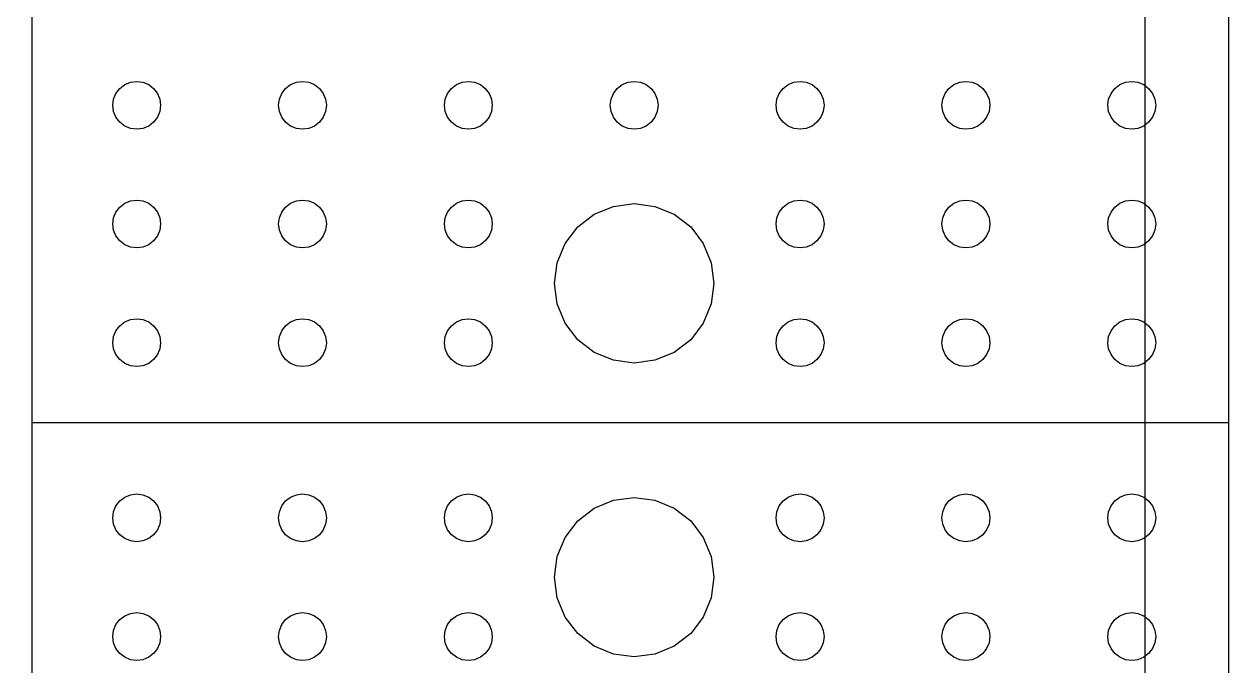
# Model space of a CAD drawing. Header units: millimetres. Extents: x 2562 to 7288, y 778 to 5635.
# Drawn here: x 5868.75 to 5883.85, y 1701.57 to 1709.62 of the extents above; entities that cross this region are included whole.
import ezdxf

# ---------------------------------------------------------------- set-up
doc = ezdxf.new("R2010")
doc.units = ezdxf.units.MM
doc.layers.add('0-gnl-gor3', color=252, linetype='Continuous')
doc.layers.add('2-tef-sabit', color=251, linetype='Continuous')

# ---------------------------------------------------------------- blocks, each defined once
blk = doc.blocks.new('ice well')
at = {"layer": '0-gnl-gor3'}
for p, q in [((62643.93, 6543.76), (62918.93, 6543.76)), ((62918.93, 6393.76), (62918.93, 6543.76)), ((62918.93, 6543.76), (63128.92, 6543.76)), ((62889.51, 6532.15), (62889.99, 6532.77)), ((62889.99, 6532.77), (62890.61, 6533.25)), ((62890.61, 6533.25), (62891.34, 6533.55)), ((62891.34, 6533.55), (62892.11, 6533.65)), ((62892.11, 6533.65), (62892.89, 6533.55)), ((62892.89, 6533.55), (62893.61, 6533.25)), ((62893.61, 6533.25), (62894.23, 6532.77)), ((62894.23, 6532.77), (62894.71, 6532.15)), ((62904.4, 6532.15), (62904.87, 6532.77)), ((62904.87, 6532.77), (62905.5, 6533.25)), ((62905.5, 6533.25), (62906.22, 6533.55)), ((62906.22, 6533.55), (62907, 6533.65)), ((62907, 6533.65), (62907.77, 6533.55)), ((62907.77, 6533.55), (62908.5, 6533.25)), ((62908.5, 6533.25), (62909.12, 6532.77)), ((62909.12, 6532.77), (62909.59, 6532.15)), ((62926.37, 6532.15), (62926.85, 6532.77)), ((62926.85, 6532.77), (62927.47, 6533.25)), ((62927.47, 6533.25), (62928.2, 6533.55)), ((62928.2, 6533.55), (62928.97, 6533.65)), ((62928.97, 6533.65), (62929.75, 6533.55)), ((62929.75, 6533.55), (62930.47, 6533.25)), ((62930.47, 6533.25), (62931.09, 6532.77)), ((62931.09, 6532.77), (62931.57, 6532.15)), ((62941.26, 6532.15), (62941.74, 6532.77)), ((62941.74, 6532.77), (62942.36, 6533.25)), ((62942.36, 6533.25), (62943.08, 6533.55)), ((62943.08, 6533.55), (62943.86, 6533.65)), ((62943.86, 6533.65), (62944.63, 6533.55)), ((62944.63, 6533.55), (62945.36, 6533.25)), ((62945.36, 6533.25), (62945.98, 6532.77)), ((62945.98, 6532.77), (62946.45, 6532.15)), ((62956.14, 6532.15), (62956.62, 6532.77)), ((62956.62, 6532.77), (62957.24, 6533.25)), ((62957.24, 6533.25), (62957.96, 6533.55)), ((62957.96, 6533.55), (62958.74, 6533.65)), ((62958.74, 6533.65), (62959.52, 6533.55)), ((62959.52, 6533.55), (62960.24, 6533.25)), ((62960.24, 6533.25), (62960.86, 6532.77)), ((62960.86, 6532.77), (62961.34, 6532.15)), ((62889.11, 6530.65), (62889.21, 6531.43)), ((62889.21, 6531.43), (62889.51, 6532.15)), ((62894.71, 6532.15), (62895.01, 6531.43)), ((62895.01, 6531.43), (62895.11, 6530.65)), ((62904, 6530.65), (62904.1, 6531.43)), ((62904.1, 6531.43), (62904.4, 6532.15)), ((62909.59, 6532.15), (62909.89, 6531.43)), ((62909.89, 6531.43), (62910, 6530.65)), ((62925.97, 6530.65), (62926.08, 6531.43)), ((62926.08, 6531.43), (62926.37, 6532.15)), ((62931.57, 6532.15), (62931.87, 6531.43)), ((62931.87, 6531.43), (62931.97, 6530.65)), ((62940.86, 6530.65), (62940.96, 6531.43)), ((62940.96, 6531.43), (62941.26, 6532.15)), ((62946.45, 6532.15), (62946.75, 6531.43)), ((62946.75, 6531.43), (62946.86, 6530.65)), ((62955.74, 6530.65), (62955.84, 6531.43)), ((62955.84, 6531.43), (62956.14, 6532.15)), ((62961.34, 6532.15), (62961.64, 6531.43)), ((62961.64, 6531.43), (62961.74, 6530.65)), ((62889.21, 6529.87), (62889.11, 6530.65)), ((62889.51, 6529.15), (62889.21, 6529.87)), ((62895.01, 6529.87), (62894.71, 6529.15)), ((62895.11, 6530.65), (62895.01, 6529.87)), ((62904.1, 6529.87), (62904, 6530.65)), ((62904.4, 6529.15), (62904.1, 6529.87)), ((62909.89, 6529.87), (62909.59, 6529.15)), ((62910, 6530.65), (62909.89, 6529.87)), ((62926.08, 6529.87), (62925.97, 6530.65)), ((62926.37, 6529.15), (62926.08, 6529.87)), ((62931.87, 6529.87), (62931.57, 6529.15)), ((62931.97, 6530.65), (62931.87, 6529.87)), ((62940.96, 6529.87), (62940.86, 6530.65)), ((62941.26, 6529.15), (62940.96, 6529.87)), ((62946.75, 6529.87), (62946.45, 6529.15)), ((62946.86, 6530.65), (62946.75, 6529.87)), ((62955.84, 6529.87), (62955.74, 6530.65)), ((62956.14, 6529.15), (62955.84, 6529.87)), ((62961.64, 6529.87), (62961.34, 6529.15)), ((62961.74, 6530.65), (62961.64, 6529.87)), ((62889.99, 6528.53), (62889.51, 6529.15)), ((62890.61, 6528.05), (62889.99, 6528.53)), ((62891.34, 6527.75), (62890.61, 6528.05)), ((62893.61, 6528.05), (62892.89, 6527.75)), ((62894.23, 6528.53), (62893.61, 6528.05)), ((62894.71, 6529.15), (62894.23, 6528.53)), ((62904.87, 6528.53), (62904.4, 6529.15)), ((62905.5, 6528.05), (62904.87, 6528.53)), ((62906.22, 6527.75), (62905.5, 6528.05)), ((62908.5, 6528.05), (62907.77, 6527.75)), ((62909.12, 6528.53), (62908.5, 6528.05)), ((62909.59, 6529.15), (62909.12, 6528.53)), ((62926.85, 6528.53), (62926.37, 6529.15)), ((62927.47, 6528.05), (62926.85, 6528.53)), ((62928.2, 6527.75), (62927.47, 6528.05)), ((62930.47, 6528.05), (62929.75, 6527.75)), ((62931.09, 6528.53), (62930.47, 6528.05)), ((62931.57, 6529.15), (62931.09, 6528.53)), ((62941.74, 6528.53), (62941.26, 6529.15)), ((62942.36, 6528.05), (62941.74, 6528.53)), ((62943.08, 6527.75), (62942.36, 6528.05)), ((62945.36, 6528.05), (62944.63, 6527.75)), ((62945.98, 6528.53), (62945.36, 6528.05)), ((62946.45, 6529.15), (62945.98, 6528.53)), ((62956.62, 6528.53), (62956.14, 6529.15)), ((62957.24, 6528.05), (62956.62, 6528.53)), ((62957.96, 6527.75), (62957.24, 6528.05)), ((62960.24, 6528.05), (62959.52, 6527.75)), ((62960.86, 6528.53), (62960.24, 6528.05)), ((62961.34, 6529.15), (62960.86, 6528.53)), ((62892.11, 6527.65), (62891.34, 6527.75)), ((62892.89, 6527.75), (62892.11, 6527.65)), ((62907, 6527.65), (62906.22, 6527.75)), ((62907.77, 6527.75), (62907, 6527.65)), ((62928.97, 6527.65), (62928.2, 6527.75)), ((62929.75, 6527.75), (62928.97, 6527.65)), ((62943.86, 6527.65), (62943.08, 6527.75)), ((62944.63, 6527.75), (62943.86, 6527.65)), ((62958.74, 6527.65), (62957.96, 6527.75)), ((62959.52, 6527.75), (62958.74, 6527.65)), ((62890.61, 6512.46), (62891.34, 6512.76)), ((62891.34, 6512.76), (62892.11, 6512.87)), ((62892.11, 6512.87), (62892.89, 6512.76)), ((62892.89, 6512.76), (62893.61, 6512.46)), ((62905.5, 6512.46), (62906.22, 6512.76)), ((62906.22, 6512.76), (62907, 6512.87)), ((62907, 6512.87), (62907.77, 6512.76)), ((62907.77, 6512.76), (62908.5, 6512.46)), ((62927.47, 6512.46), (62928.2, 6512.76)), ((62928.2, 6512.76), (62928.97, 6512.87)), ((62928.97, 6512.87), (62929.75, 6512.76)), ((62929.75, 6512.76), (62930.47, 6512.46)), ((62942.36, 6512.46), (62943.08, 6512.76)), ((62943.08, 6512.76), (62943.86, 6512.87)), ((62943.86, 6512.87), (62944.63, 6512.76)), ((62944.63, 6512.76), (62945.36, 6512.46)), ((62957.24, 6512.46), (62957.96, 6512.76)), ((62957.96, 6512.76), (62958.74, 6512.87)), ((62958.74, 6512.87), (62959.52, 6512.76)), ((62959.52, 6512.76), (62960.24, 6512.46)), ((62889.21, 6510.64), (62889.51, 6511.37)), ((62889.51, 6511.37), (62889.99, 6511.99)), ((62889.99, 6511.99), (62890.61, 6512.46)), ((62893.61, 6512.46), (62894.23, 6511.99)), ((62894.23, 6511.99), (62894.71, 6511.37)), ((62894.71, 6511.37), (62895.01, 6510.64)), ((62904.1, 6510.64), (62904.4, 6511.37)), ((62904.4, 6511.37), (62904.87, 6511.99)), ((62904.87, 6511.99), (62905.5, 6512.46)), ((62908.5, 6512.46), (62909.12, 6511.99)), ((62909.12, 6511.99), (62909.59, 6511.37)), ((62909.59, 6511.37), (62909.89, 6510.64)), ((62926.08, 6510.64), (62926.37, 6511.37)), ((62926.37, 6511.37), (62926.85, 6511.99)), ((62926.85, 6511.99), (62927.47, 6512.46)), ((62930.47, 6512.46), (62931.09, 6511.99)), ((62931.09, 6511.99), (62931.57, 6511.37)), ((62931.57, 6511.37), (62931.87, 6510.64)), ((62940.96, 6510.64), (62941.26, 6511.37)), ((62941.26, 6511.37), (62941.74, 6511.99)), ((62941.74, 6511.99), (62942.36, 6512.46)), ((62945.36, 6512.46), (62945.98, 6511.99)), ((62945.98, 6511.99), (62946.45, 6511.37)), ((62946.45, 6511.37), (62946.75, 6510.64)), ((62955.84, 6510.64), (62956.14, 6511.37)), ((62956.14, 6511.37), (62956.62, 6511.99)), ((62956.62, 6511.99), (62957.24, 6512.46)), ((62960.24, 6512.46), (62960.86, 6511.99)), ((62960.86, 6511.99), (62961.34, 6511.37)), ((62961.34, 6511.37), (62961.64, 6510.64)), ((62889.11, 6509.87), (62889.21, 6510.64)), ((62889.21, 6509.09), (62889.11, 6509.87)), ((62895.01, 6510.64), (62895.11, 6509.87)), ((62895.11, 6509.87), (62895.01, 6509.09)), ((62904, 6509.87), (62904.1, 6510.64)), ((62904.1, 6509.09), (62904, 6509.87)), ((62909.89, 6510.64), (62910, 6509.87)), ((62910, 6509.87), (62909.89, 6509.09)), ((62925.97, 6509.87), (62926.08, 6510.64)), ((62926.08, 6509.09), (62925.97, 6509.87)), ((62931.87, 6510.64), (62931.97, 6509.87)), ((62931.97, 6509.87), (62931.87, 6509.09)), ((62940.86, 6509.87), (62940.96, 6510.64)), ((62940.96, 6509.09), (62940.86, 6509.87)), ((62946.75, 6510.64), (62946.86, 6509.87)), ((62946.86, 6509.87), (62946.75, 6509.09)), ((62955.74, 6509.87), (62955.84, 6510.64)), ((62955.84, 6509.09), (62955.74, 6509.87)), ((62961.64, 6510.64), (62961.74, 6509.87)), ((62961.74, 6509.87), (62961.64, 6509.09)), ((62889.51, 6508.37), (62889.21, 6509.09)), ((62889.99, 6507.74), (62889.51, 6508.37)), ((62894.71, 6508.37), (62894.23, 6507.74)), ((62895.01, 6509.09), (62894.71, 6508.37)), ((62904.4, 6508.37), (62904.1, 6509.09)), ((62904.87, 6507.74), (62904.4, 6508.37)), ((62909.59, 6508.37), (62909.12, 6507.74)), ((62909.89, 6509.09), (62909.59, 6508.37)), ((62926.37, 6508.37), (62926.08, 6509.09)), ((62926.85, 6507.74), (62926.37, 6508.37)), ((62931.57, 6508.37), (62931.09, 6507.74)), ((62931.87, 6509.09), (62931.57, 6508.37)), ((62941.26, 6508.37), (62940.96, 6509.09)), ((62941.74, 6507.74), (62941.26, 6508.37)), ((62946.45, 6508.37), (62945.98, 6507.74)), ((62946.75, 6509.09), (62946.45, 6508.37)), ((62956.14, 6508.37), (62955.84, 6509.09)), ((62956.62, 6507.74), (62956.14, 6508.37)), ((62961.34, 6508.37), (62960.86, 6507.74)), ((62961.64, 6509.09), (62961.34, 6508.37)), ((62890.61, 6507.27), (62889.99, 6507.74)), ((62891.34, 6506.97), (62890.61, 6507.27)), ((62892.11, 6506.87), (62891.34, 6506.97)), ((62892.89, 6506.97), (62892.11, 6506.87)), ((62893.61, 6507.27), (62892.89, 6506.97)), ((62894.23, 6507.74), (62893.61, 6507.27)), ((62905.5, 6507.27), (62904.87, 6507.74)), ((62906.22, 6506.97), (62905.5, 6507.27)), ((62907, 6506.87), (62906.22, 6506.97)), ((62907.77, 6506.97), (62907, 6506.87)), ((62908.5, 6507.27), (62907.77, 6506.97)), ((62909.12, 6507.74), (62908.5, 6507.27)), ((62927.47, 6507.27), (62926.85, 6507.74)), ((62928.2, 6506.97), (62927.47, 6507.27)), ((62928.97, 6506.87), (62928.2, 6506.97)), ((62929.75, 6506.97), (62928.97, 6506.87)), ((62930.47, 6507.27), (62929.75, 6506.97)), ((62931.09, 6507.74), (62930.47, 6507.27)), ((62942.36, 6507.27), (62941.74, 6507.74)), ((62943.08, 6506.97), (62942.36, 6507.27)), ((62943.86, 6506.87), (62943.08, 6506.97)), ((62944.63, 6506.97), (62943.86, 6506.87)), ((62945.36, 6507.27), (62944.63, 6506.97)), ((62945.98, 6507.74), (62945.36, 6507.27)), ((62957.24, 6507.27), (62956.62, 6507.74)), ((62957.96, 6506.97), (62957.24, 6507.27)), ((62958.74, 6506.87), (62957.96, 6506.97)), ((62959.52, 6506.97), (62958.74, 6506.87)), ((62960.24, 6507.27), (62959.52, 6506.97)), ((62960.86, 6507.74), (62960.24, 6507.27)), ((62889.99, 6491.2), (62890.61, 6491.68)), ((62890.61, 6491.68), (62891.34, 6491.98)), ((62891.34, 6491.98), (62892.11, 6492.08)), ((62892.11, 6492.08), (62892.89, 6491.98)), ((62892.89, 6491.98), (62893.61, 6491.68)), ((62893.61, 6491.68), (62894.23, 6491.2)), ((62904.87, 6491.2), (62905.5, 6491.68)), ((62905.5, 6491.68), (62906.22, 6491.98)), ((62906.22, 6491.98), (62907, 6492.08)), ((62907, 6492.08), (62907.77, 6491.98)), ((62907.77, 6491.98), (62908.5, 6491.68)), ((62908.5, 6491.68), (62909.12, 6491.2)), ((62926.85, 6491.2), (62927.47, 6491.68)), ((62927.47, 6491.68), (62928.2, 6491.98)), ((62928.2, 6491.98), (62928.97, 6492.08)), ((62928.97, 6492.08), (62929.75, 6491.98)), ((62929.75, 6491.98), (62930.47, 6491.68)), ((62930.47, 6491.68), (62931.09, 6491.2)), ((62941.74, 6491.2), (62942.36, 6491.68)), ((62942.36, 6491.68), (62943.08, 6491.98)), ((62943.08, 6491.98), (62943.86, 6492.08)), ((62943.86, 6492.08), (62944.63, 6491.98)), ((62944.63, 6491.98), (62945.36, 6491.68)), ((62945.36, 6491.68), (62945.98, 6491.2)), ((62956.62, 6491.2), (62957.24, 6491.68)), ((62957.24, 6491.68), (62957.96, 6491.98)), ((62957.96, 6491.98), (62958.74, 6492.08)), ((62958.74, 6492.08), (62959.52, 6491.98)), ((62959.52, 6491.98), (62960.24, 6491.68)), ((62960.24, 6491.68), (62960.86, 6491.2)), ((62889.21, 6489.86), (62889.51, 6490.58)), ((62889.51, 6490.58), (62889.99, 6491.2)), ((62894.23, 6491.2), (62894.71, 6490.58)), ((62894.71, 6490.58), (62895.01, 6489.86)), ((62904.1, 6489.86), (62904.4, 6490.58)), ((62904.4, 6490.58), (62904.87, 6491.2)), ((62909.12, 6491.2), (62909.59, 6490.58)), ((62909.59, 6490.58), (62909.89, 6489.86)), ((62926.08, 6489.86), (62926.37, 6490.58)), ((62926.37, 6490.58), (62926.85, 6491.2)), ((62931.09, 6491.2), (62931.57, 6490.58)), ((62931.57, 6490.58), (62931.87, 6489.86)), ((62940.96, 6489.86), (62941.26, 6490.58)), ((62941.26, 6490.58), (62941.74, 6491.2)), ((62945.98, 6491.2), (62946.45, 6490.58)), ((62946.45, 6490.58), (62946.75, 6489.86)), ((62955.84, 6489.86), (62956.14, 6490.58)), ((62956.14, 6490.58), (62956.62, 6491.2)), ((62960.86, 6491.2), (62961.34, 6490.58)), ((62961.34, 6490.58), (62961.64, 6489.86)), ((62889.11, 6489.08), (62889.21, 6489.86)), ((62889.21, 6488.3), (62889.11, 6489.08)), ((62895.01, 6489.86), (62895.11, 6489.08)), ((62895.11, 6489.08), (62895.01, 6488.3)), ((62904, 6489.08), (62904.1, 6489.86)), ((62904.1, 6488.3), (62904, 6489.08)), ((62909.89, 6489.86), (62910, 6489.08)), ((62910, 6489.08), (62909.89, 6488.3)), ((62925.97, 6489.08), (62926.08, 6489.86)), ((62926.08, 6488.3), (62925.97, 6489.08)), ((62931.87, 6489.86), (62931.97, 6489.08)), ((62931.97, 6489.08), (62931.87, 6488.3)), ((62940.86, 6489.08), (62940.96, 6489.86)), ((62940.96, 6488.3), (62940.86, 6489.08)), ((62946.75, 6489.86), (62946.86, 6489.08)), ((62946.86, 6489.08), (62946.75, 6488.3)), ((62955.74, 6489.08), (62955.84, 6489.86)), ((62955.84, 6488.3), (62955.74, 6489.08)), ((62961.64, 6489.86), (62961.74, 6489.08)), ((62961.74, 6489.08), (62961.64, 6488.3)), ((62889.51, 6487.58), (62889.21, 6488.3)), ((62889.99, 6486.96), (62889.51, 6487.58)), ((62894.71, 6487.58), (62894.23, 6486.96)), ((62895.01, 6488.3), (62894.71, 6487.58)), ((62904.4, 6487.58), (62904.1, 6488.3)), ((62904.87, 6486.96), (62904.4, 6487.58)), ((62909.59, 6487.58), (62909.12, 6486.96)), ((62909.89, 6488.3), (62909.59, 6487.58)), ((62926.37, 6487.58), (62926.08, 6488.3)), ((62926.85, 6486.96), (62926.37, 6487.58)), ((62931.57, 6487.58), (62931.09, 6486.96)), ((62931.87, 6488.3), (62931.57, 6487.58)), ((62941.26, 6487.58), (62940.96, 6488.3)), ((62941.74, 6486.96), (62941.26, 6487.58)), ((62946.45, 6487.58), (62945.98, 6486.96)), ((62946.75, 6488.3), (62946.45, 6487.58)), ((62956.14, 6487.58), (62955.84, 6488.3)), ((62956.62, 6486.96), (62956.14, 6487.58)), ((62961.34, 6487.58), (62960.86, 6486.96)), ((62961.64, 6488.3), (62961.34, 6487.58)), ((62890.61, 6486.48), (62889.99, 6486.96)), ((62891.34, 6486.18), (62890.61, 6486.48)), ((62892.11, 6486.08), (62891.34, 6486.18)), ((62892.89, 6486.18), (62892.11, 6486.08)), ((62893.61, 6486.48), (62892.89, 6486.18)), ((62894.23, 6486.96), (62893.61, 6486.48)), ((62905.5, 6486.48), (62904.87, 6486.96)), ((62906.22, 6486.18), (62905.5, 6486.48)), ((62907, 6486.08), (62906.22, 6486.18)), ((62907.77, 6486.18), (62907, 6486.08)), ((62908.5, 6486.48), (62907.77, 6486.18)), ((62909.12, 6486.96), (62908.5, 6486.48)), ((62927.47, 6486.48), (62926.85, 6486.96)), ((62928.2, 6486.18), (62927.47, 6486.48)), ((62928.97, 6486.08), (62928.2, 6486.18)), ((62929.75, 6486.18), (62928.97, 6486.08)), ((62930.47, 6486.48), (62929.75, 6486.18)), ((62931.09, 6486.96), (62930.47, 6486.48)), ((62942.36, 6486.48), (62941.74, 6486.96)), ((62943.08, 6486.18), (62942.36, 6486.48)), ((62943.86, 6486.08), (62943.08, 6486.18)), ((62944.63, 6486.18), (62943.86, 6486.08)), ((62945.36, 6486.48), (62944.63, 6486.18)), ((62945.98, 6486.96), (62945.36, 6486.48)), ((62957.24, 6486.48), (62956.62, 6486.96)), ((62957.96, 6486.18), (62957.24, 6486.48)), ((62958.74, 6486.08), (62957.96, 6486.18)), ((62959.52, 6486.18), (62958.74, 6486.08)), ((62960.24, 6486.48), (62959.52, 6486.18)), ((62960.86, 6486.96), (62960.24, 6486.48)), ((62896.97, 6477.96), (62899.55, 6478.3)), ((62899.55, 6478.3), (62902.14, 6477.96)), ((62933.83, 6477.96), (62936.41, 6478.3)), ((62936.41, 6478.3), (62939, 6477.96)), ((62892.48, 6475.37), (62894.55, 6476.96)), ((62894.55, 6476.96), (62896.97, 6477.96)), ((62902.14, 6477.96), (62904.55, 6476.96)), ((62904.55, 6476.96), (62906.62, 6475.37)), ((62929.34, 6475.37), (62931.41, 6476.96)), ((62931.41, 6476.96), (62933.83, 6477.96)), ((62939, 6477.96), (62941.41, 6476.96)), ((62941.41, 6476.96), (62943.49, 6475.37)), ((62890.89, 6473.3), (62892.48, 6475.37)), ((62906.62, 6475.37), (62908.21, 6473.3)), ((62927.75, 6473.3), (62929.34, 6475.37)), ((62943.49, 6475.37), (62945.08, 6473.3)), ((62889.89, 6470.88), (62890.89, 6473.3)), ((62908.21, 6473.3), (62909.21, 6470.88)), ((62926.76, 6470.88), (62927.75, 6473.3)), ((62945.08, 6473.3), (62946.07, 6470.88)), ((62889.55, 6468.3), (62889.89, 6470.88)), ((62909.21, 6470.88), (62909.55, 6468.3)), ((62926.41, 6468.3), (62926.76, 6470.88)), ((62946.07, 6470.88), (62946.41, 6468.3)), ((62956.14, 6469.8), (62956.62, 6470.42)), ((62956.62, 6470.42), (62957.24, 6470.89)), ((62957.24, 6470.89), (62957.96, 6471.19)), ((62957.96, 6471.19), (62958.74, 6471.3)), ((62958.74, 6471.3), (62959.52, 6471.19)), ((62959.52, 6471.19), (62960.24, 6470.89)), ((62960.24, 6470.89), (62960.86, 6470.42)), ((62960.86, 6470.42), (62961.34, 6469.8)), ((62955.74, 6468.3), (62955.84, 6469.07)), ((62955.84, 6469.07), (62956.14, 6469.8)), ((62961.34, 6469.8), (62961.64, 6469.07)), ((62961.64, 6469.07), (62961.74, 6468.3)), ((62889.89, 6465.71), (62889.55, 6468.3)), ((62909.55, 6468.3), (62909.21, 6465.71)), ((62926.76, 6465.71), (62926.41, 6468.3)), ((62946.41, 6468.3), (62946.07, 6465.71)), ((62955.84, 6467.52), (62955.74, 6468.3)), ((62956.14, 6466.8), (62955.84, 6467.52)), ((62961.64, 6467.52), (62961.34, 6466.8)), ((62961.74, 6468.3), (62961.64, 6467.52)), ((62956.62, 6466.17), (62956.14, 6466.8)), ((62957.24, 6465.7), (62956.62, 6466.17)), ((62960.86, 6466.17), (62960.24, 6465.7)), ((62961.34, 6466.8), (62960.86, 6466.17)), ((62890.89, 6463.3), (62889.89, 6465.71)), ((62909.21, 6465.71), (62908.21, 6463.3)), ((62927.75, 6463.3), (62926.76, 6465.71)), ((62946.07, 6465.71), (62945.08, 6463.3)), ((62957.96, 6465.4), (62957.24, 6465.7)), ((62958.74, 6465.3), (62957.96, 6465.4)), ((62959.52, 6465.4), (62958.74, 6465.3)), ((62960.24, 6465.7), (62959.52, 6465.4)), ((62892.48, 6461.22), (62890.89, 6463.3)), ((62908.21, 6463.3), (62906.62, 6461.22)), ((62929.34, 6461.22), (62927.75, 6463.3)), ((62945.08, 6463.3), (62943.49, 6461.22)), ((62894.55, 6459.64), (62892.48, 6461.22)), ((62906.62, 6461.22), (62904.55, 6459.64)), ((62931.41, 6459.64), (62929.34, 6461.22)), ((62943.49, 6461.22), (62941.41, 6459.64)), ((62896.97, 6458.64), (62894.55, 6459.64)), ((62899.55, 6458.3), (62896.97, 6458.64)), ((62902.14, 6458.64), (62899.55, 6458.3)), ((62904.55, 6459.64), (62902.14, 6458.64)), ((62933.83, 6458.64), (62931.41, 6459.64)), ((62936.41, 6458.3), (62933.83, 6458.64)), ((62939, 6458.64), (62936.41, 6458.3)), ((62941.41, 6459.64), (62939, 6458.64)), ((62889.51, 6449.01), (62889.99, 6449.63)), ((62889.99, 6449.63), (62890.61, 6450.11)), ((62890.61, 6450.11), (62891.34, 6450.41)), ((62891.34, 6450.41), (62892.11, 6450.51)), ((62892.11, 6450.51), (62892.89, 6450.41)), ((62892.89, 6450.41), (62893.61, 6450.11)), ((62893.61, 6450.11), (62894.23, 6449.63)), ((62894.23, 6449.63), (62894.71, 6449.01)), ((62904.4, 6449.01), (62904.87, 6449.63)), ((62904.87, 6449.63), (62905.5, 6450.11)), ((62905.5, 6450.11), (62906.22, 6450.41)), ((62906.22, 6450.41), (62907, 6450.51)), ((62907, 6450.51), (62907.77, 6450.41)), ((62907.77, 6450.41), (62908.5, 6450.11)), ((62908.5, 6450.11), (62909.12, 6449.63)), ((62909.12, 6449.63), (62909.59, 6449.01)), ((62926.37, 6449.01), (62926.85, 6449.63)), ((62926.85, 6449.63), (62927.47, 6450.11)), ((62927.47, 6450.11), (62928.2, 6450.41)), ((62928.2, 6450.41), (62928.97, 6450.51)), ((62928.97, 6450.51), (62929.75, 6450.41)), ((62929.75, 6450.41), (62930.47, 6450.11)), ((62930.47, 6450.11), (62931.09, 6449.63)), ((62931.09, 6449.63), (62931.57, 6449.01)), ((62941.26, 6449.01), (62941.74, 6449.63)), ((62941.74, 6449.63), (62942.36, 6450.11)), ((62942.36, 6450.11), (62943.08, 6450.41)), ((62943.08, 6450.41), (62943.86, 6450.51)), ((62943.86, 6450.51), (62944.63, 6450.41)), ((62944.63, 6450.41), (62945.36, 6450.11)), ((62945.36, 6450.11), (62945.98, 6449.63)), ((62945.98, 6449.63), (62946.45, 6449.01)), ((62956.14, 6449.01), (62956.62, 6449.63)), ((62956.62, 6449.63), (62957.24, 6450.11)), ((62957.24, 6450.11), (62957.96, 6450.41)), ((62957.96, 6450.41), (62958.74, 6450.51)), ((62958.74, 6450.51), (62959.52, 6450.41)), ((62959.52, 6450.41), (62960.24, 6450.11)), ((62960.24, 6450.11), (62960.86, 6449.63)), ((62960.86, 6449.63), (62961.34, 6449.01)), ((62889.11, 6447.51), (62889.21, 6448.29)), ((62889.21, 6448.29), (62889.51, 6449.01)), ((62894.71, 6449.01), (62895.01, 6448.29)), ((62895.01, 6448.29), (62895.11, 6447.51)), ((62904, 6447.51), (62904.1, 6448.29)), ((62904.1, 6448.29), (62904.4, 6449.01)), ((62909.59, 6449.01), (62909.89, 6448.29)), ((62909.89, 6448.29), (62910, 6447.51)), ((62925.97, 6447.51), (62926.08, 6448.29)), ((62926.08, 6448.29), (62926.37, 6449.01)), ((62931.57, 6449.01), (62931.87, 6448.29)), ((62931.87, 6448.29), (62931.97, 6447.51)), ((62940.86, 6447.51), (62940.96, 6448.29)), ((62940.96, 6448.29), (62941.26, 6449.01)), ((62946.45, 6449.01), (62946.75, 6448.29)), ((62946.75, 6448.29), (62946.86, 6447.51)), ((62955.74, 6447.51), (62955.84, 6448.29)), ((62955.84, 6448.29), (62956.14, 6449.01)), ((62961.34, 6449.01), (62961.64, 6448.29)), ((62961.64, 6448.29), (62961.74, 6447.51)), ((62889.21, 6446.73), (62889.11, 6447.51)), ((62889.51, 6446.01), (62889.21, 6446.73)), ((62895.01, 6446.73), (62894.71, 6446.01)), ((62895.11, 6447.51), (62895.01, 6446.73)), ((62904.1, 6446.73), (62904, 6447.51)), ((62904.4, 6446.01), (62904.1, 6446.73)), ((62909.89, 6446.73), (62909.59, 6446.01)), ((62910, 6447.51), (62909.89, 6446.73)), ((62926.08, 6446.73), (62925.97, 6447.51)), ((62926.37, 6446.01), (62926.08, 6446.73)), ((62931.87, 6446.73), (62931.57, 6446.01)), ((62931.97, 6447.51), (62931.87, 6446.73)), ((62940.96, 6446.73), (62940.86, 6447.51)), ((62941.26, 6446.01), (62940.96, 6446.73)), ((62946.75, 6446.73), (62946.45, 6446.01)), ((62946.86, 6447.51), (62946.75, 6446.73)), ((62955.84, 6446.73), (62955.74, 6447.51)), ((62956.14, 6446.01), (62955.84, 6446.73)), ((62961.64, 6446.73), (62961.34, 6446.01)), ((62961.74, 6447.51), (62961.64, 6446.73)), ((62889.99, 6445.39), (62889.51, 6446.01)), ((62890.61, 6444.91), (62889.99, 6445.39)), ((62891.34, 6444.61), (62890.61, 6444.91)), ((62893.61, 6444.91), (62892.89, 6444.61)), ((62894.23, 6445.39), (62893.61, 6444.91)), ((62894.71, 6446.01), (62894.23, 6445.39)), ((62904.87, 6445.39), (62904.4, 6446.01)), ((62905.5, 6444.91), (62904.87, 6445.39)), ((62906.22, 6444.61), (62905.5, 6444.91)), ((62908.5, 6444.91), (62907.77, 6444.61)), ((62909.12, 6445.39), (62908.5, 6444.91)), ((62909.59, 6446.01), (62909.12, 6445.39)), ((62926.85, 6445.39), (62926.37, 6446.01)), ((62927.47, 6444.91), (62926.85, 6445.39)), ((62928.2, 6444.61), (62927.47, 6444.91)), ((62930.47, 6444.91), (62929.75, 6444.61)), ((62931.09, 6445.39), (62930.47, 6444.91)), ((62931.57, 6446.01), (62931.09, 6445.39)), ((62941.74, 6445.39), (62941.26, 6446.01)), ((62942.36, 6444.91), (62941.74, 6445.39)), ((62943.08, 6444.61), (62942.36, 6444.91)), ((62945.36, 6444.91), (62944.63, 6444.61)), ((62945.98, 6445.39), (62945.36, 6444.91)), ((62946.45, 6446.01), (62945.98, 6445.39)), ((62956.62, 6445.39), (62956.14, 6446.01)), ((62957.24, 6444.91), (62956.62, 6445.39)), ((62957.96, 6444.61), (62957.24, 6444.91)), ((62960.24, 6444.91), (62959.52, 6444.61)), ((62960.86, 6445.39), (62960.24, 6444.91)), ((62961.34, 6446.01), (62960.86, 6445.39)), ((62892.11, 6444.51), (62891.34, 6444.61)), ((62892.89, 6444.61), (62892.11, 6444.51)), ((62907, 6444.51), (62906.22, 6444.61)), ((62907.77, 6444.61), (62907, 6444.51)), ((62928.97, 6444.51), (62928.2, 6444.61)), ((62929.75, 6444.61), (62928.97, 6444.51)), ((62943.86, 6444.51), (62943.08, 6444.61)), ((62944.63, 6444.61), (62943.86, 6444.51)), ((62958.74, 6444.51), (62957.96, 6444.61)), ((62959.52, 6444.61), (62958.74, 6444.51)), ((62891.34, 6429.62), (62892.11, 6429.73)), ((62892.11, 6429.73), (62892.89, 6429.62)), ((62906.22, 6429.62), (62907, 6429.73)), ((62907, 6429.73), (62907.77, 6429.62)), ((62928.2, 6429.62), (62928.97, 6429.73)), ((62928.97, 6429.73), (62929.75, 6429.62)), ((62943.08, 6429.62), (62943.86, 6429.73)), ((62943.86, 6429.73), (62944.63, 6429.62)), ((62957.96, 6429.62), (62958.74, 6429.73)), ((62958.74, 6429.73), (62959.52, 6429.62)), ((62889.21, 6427.5), (62889.51, 6428.23)), ((62889.51, 6428.23), (62889.99, 6428.85)), ((62889.99, 6428.85), (62890.61, 6429.32)), ((62890.61, 6429.32), (62891.34, 6429.62)), ((62892.89, 6429.62), (62893.61, 6429.32)), ((62893.61, 6429.32), (62894.23, 6428.85)), ((62894.23, 6428.85), (62894.71, 6428.23)), ((62894.71, 6428.23), (62895.01, 6427.5)), ((62904.1, 6427.5), (62904.4, 6428.23)), ((62904.4, 6428.23), (62904.87, 6428.85)), ((62904.87, 6428.85), (62905.5, 6429.32)), ((62905.5, 6429.32), (62906.22, 6429.62)), ((62907.77, 6429.62), (62908.5, 6429.32)), ((62908.5, 6429.32), (62909.12, 6428.85)), ((62909.12, 6428.85), (62909.59, 6428.23)), ((62909.59, 6428.23), (62909.89, 6427.5)), ((62926.08, 6427.5), (62926.37, 6428.23)), ((62926.37, 6428.23), (62926.85, 6428.85)), ((62926.85, 6428.85), (62927.47, 6429.32)), ((62927.47, 6429.32), (62928.2, 6429.62)), ((62929.75, 6429.62), (62930.47, 6429.32)), ((62930.47, 6429.32), (62931.09, 6428.85)), ((62931.09, 6428.85), (62931.57, 6428.23)), ((62931.57, 6428.23), (62931.87, 6427.5)), ((62940.96, 6427.5), (62941.26, 6428.23)), ((62941.26, 6428.23), (62941.74, 6428.85)), ((62941.74, 6428.85), (62942.36, 6429.32)), ((62942.36, 6429.32), (62943.08, 6429.62)), ((62944.63, 6429.62), (62945.36, 6429.32)), ((62945.36, 6429.32), (62945.98, 6428.85)), ((62945.98, 6428.85), (62946.45, 6428.23)), ((62946.45, 6428.23), (62946.75, 6427.5)), ((62955.84, 6427.5), (62956.14, 6428.23)), ((62956.14, 6428.23), (62956.62, 6428.85)), ((62956.62, 6428.85), (62957.24, 6429.32)), ((62957.24, 6429.32), (62957.96, 6429.62)), ((62959.52, 6429.62), (62960.24, 6429.32)), ((62960.24, 6429.32), (62960.86, 6428.85)), ((62960.86, 6428.85), (62961.34, 6428.23)), ((62961.34, 6428.23), (62961.64, 6427.5)), ((62889.11, 6426.73), (62889.21, 6427.5)), ((62889.21, 6425.95), (62889.11, 6426.73)), ((62895.01, 6427.5), (62895.11, 6426.73)), ((62895.11, 6426.73), (62895.01, 6425.95)), ((62904, 6426.73), (62904.1, 6427.5)), ((62904.1, 6425.95), (62904, 6426.73)), ((62909.89, 6427.5), (62910, 6426.73)), ((62910, 6426.73), (62909.89, 6425.95)), ((62925.97, 6426.73), (62926.08, 6427.5)), ((62926.08, 6425.95), (62925.97, 6426.73)), ((62931.87, 6427.5), (62931.97, 6426.73)), ((62931.97, 6426.73), (62931.87, 6425.95)), ((62940.86, 6426.73), (62940.96, 6427.5)), ((62940.96, 6425.95), (62940.86, 6426.73)), ((62946.75, 6427.5), (62946.86, 6426.73)), ((62946.86, 6426.73), (62946.75, 6425.95)), ((62955.74, 6426.73), (62955.84, 6427.5)), ((62955.84, 6425.95), (62955.74, 6426.73)), ((62961.64, 6427.5), (62961.74, 6426.73)), ((62961.74, 6426.73), (62961.64, 6425.95)), ((62889.51, 6425.23), (62889.21, 6425.95)), ((62889.99, 6424.6), (62889.51, 6425.23)), ((62894.71, 6425.23), (62894.23, 6424.6)), ((62895.01, 6425.95), (62894.71, 6425.23)), ((62904.4, 6425.23), (62904.1, 6425.95)), ((62904.87, 6424.6), (62904.4, 6425.23)), ((62909.59, 6425.23), (62909.12, 6424.6)), ((62909.89, 6425.95), (62909.59, 6425.23)), ((62926.37, 6425.23), (62926.08, 6425.95)), ((62926.85, 6424.6), (62926.37, 6425.23)), ((62931.57, 6425.23), (62931.09, 6424.6)), ((62931.87, 6425.95), (62931.57, 6425.23)), ((62941.26, 6425.23), (62940.96, 6425.95)), ((62941.74, 6424.6), (62941.26, 6425.23)), ((62946.45, 6425.23), (62945.98, 6424.6)), ((62946.75, 6425.95), (62946.45, 6425.23)), ((62956.14, 6425.23), (62955.84, 6425.95)), ((62956.62, 6424.6), (62956.14, 6425.23)), ((62961.34, 6425.23), (62960.86, 6424.6)), ((62961.64, 6425.95), (62961.34, 6425.23)), ((62890.61, 6424.13), (62889.99, 6424.6)), ((62891.34, 6423.83), (62890.61, 6424.13)), ((62892.11, 6423.73), (62891.34, 6423.83)), ((62892.89, 6423.83), (62892.11, 6423.73)), ((62893.61, 6424.13), (62892.89, 6423.83)), ((62894.23, 6424.6), (62893.61, 6424.13)), ((62905.5, 6424.13), (62904.87, 6424.6)), ((62906.22, 6423.83), (62905.5, 6424.13)), ((62907, 6423.73), (62906.22, 6423.83)), ((62907.77, 6423.83), (62907, 6423.73)), ((62908.5, 6424.13), (62907.77, 6423.83)), ((62909.12, 6424.6), (62908.5, 6424.13)), ((62927.47, 6424.13), (62926.85, 6424.6)), ((62928.2, 6423.83), (62927.47, 6424.13)), ((62928.97, 6423.73), (62928.2, 6423.83)), ((62929.75, 6423.83), (62928.97, 6423.73)), ((62930.47, 6424.13), (62929.75, 6423.83)), ((62931.09, 6424.6), (62930.47, 6424.13)), ((62942.36, 6424.13), (62941.74, 6424.6)), ((62943.08, 6423.83), (62942.36, 6424.13)), ((62943.86, 6423.73), (62943.08, 6423.83)), ((62944.63, 6423.83), (62943.86, 6423.73)), ((62945.36, 6424.13), (62944.63, 6423.83)), ((62945.98, 6424.6), (62945.36, 6424.13)), ((62957.24, 6424.13), (62956.62, 6424.6)), ((62957.96, 6423.83), (62957.24, 6424.13)), ((62958.74, 6423.73), (62957.96, 6423.83)), ((62959.52, 6423.83), (62958.74, 6423.73)), ((62960.24, 6424.13), (62959.52, 6423.83)), ((62960.86, 6424.6), (62960.24, 6424.13)), ((62889.99, 6408.06), (62890.61, 6408.54)), ((62890.61, 6408.54), (62891.34, 6408.84)), ((62891.34, 6408.84), (62892.11, 6408.94)), ((62892.11, 6408.94), (62892.89, 6408.84)), ((62892.89, 6408.84), (62893.61, 6408.54)), ((62893.61, 6408.54), (62894.23, 6408.06)), ((62904.87, 6408.06), (62905.5, 6408.54)), ((62905.5, 6408.54), (62906.22, 6408.84)), ((62906.22, 6408.84), (62907, 6408.94)), ((62907, 6408.94), (62907.77, 6408.84)), ((62907.77, 6408.84), (62908.5, 6408.54)), ((62908.5, 6408.54), (62909.12, 6408.06)), ((62926.85, 6408.06), (62927.47, 6408.54)), ((62927.47, 6408.54), (62928.2, 6408.84)), ((62928.2, 6408.84), (62928.97, 6408.94)), ((62928.97, 6408.94), (62929.75, 6408.84)), ((62929.75, 6408.84), (62930.47, 6408.54)), ((62930.47, 6408.54), (62931.09, 6408.06)), ((62941.74, 6408.06), (62942.36, 6408.54)), ((62942.36, 6408.54), (62943.08, 6408.84)), ((62943.08, 6408.84), (62943.86, 6408.94)), ((62943.86, 6408.94), (62944.63, 6408.84)), ((62944.63, 6408.84), (62945.36, 6408.54)), ((62945.36, 6408.54), (62945.98, 6408.06)), ((62956.62, 6408.06), (62957.24, 6408.54)), ((62957.24, 6408.54), (62957.96, 6408.84)), ((62957.96, 6408.84), (62958.74, 6408.94)), ((62958.74, 6408.94), (62959.52, 6408.84)), ((62959.52, 6408.84), (62960.24, 6408.54)), ((62960.24, 6408.54), (62960.86, 6408.06)), ((62889.21, 6406.72), (62889.51, 6407.44)), ((62889.51, 6407.44), (62889.99, 6408.06)), ((62894.23, 6408.06), (62894.71, 6407.44)), ((62894.71, 6407.44), (62895.01, 6406.72)), ((62904.1, 6406.72), (62904.4, 6407.44)), ((62904.4, 6407.44), (62904.87, 6408.06)), ((62909.12, 6408.06), (62909.59, 6407.44)), ((62909.59, 6407.44), (62909.89, 6406.72)), ((62926.08, 6406.72), (62926.37, 6407.44)), ((62926.37, 6407.44), (62926.85, 6408.06)), ((62931.09, 6408.06), (62931.57, 6407.44)), ((62931.57, 6407.44), (62931.87, 6406.72)), ((62940.96, 6406.72), (62941.26, 6407.44)), ((62941.26, 6407.44), (62941.74, 6408.06)), ((62945.98, 6408.06), (62946.45, 6407.44)), ((62946.45, 6407.44), (62946.75, 6406.72)), ((62955.84, 6406.72), (62956.14, 6407.44)), ((62956.14, 6407.44), (62956.62, 6408.06)), ((62960.86, 6408.06), (62961.34, 6407.44)), ((62961.34, 6407.44), (62961.64, 6406.72)), ((62889.11, 6405.94), (62889.21, 6406.72)), ((62889.21, 6405.16), (62889.11, 6405.94)), ((62895.01, 6406.72), (62895.11, 6405.94)), ((62895.11, 6405.94), (62895.01, 6405.16)), ((62904, 6405.94), (62904.1, 6406.72)), ((62904.1, 6405.16), (62904, 6405.94)), ((62909.89, 6406.72), (62910, 6405.94)), ((62910, 6405.94), (62909.89, 6405.16)), ((62925.97, 6405.94), (62926.08, 6406.72)), ((62926.08, 6405.16), (62925.97, 6405.94)), ((62931.87, 6406.72), (62931.97, 6405.94)), ((62931.97, 6405.94), (62931.87, 6405.16)), ((62940.86, 6405.94), (62940.96, 6406.72)), ((62940.96, 6405.16), (62940.86, 6405.94)), ((62946.75, 6406.72), (62946.86, 6405.94)), ((62946.86, 6405.94), (62946.75, 6405.16)), ((62955.74, 6405.94), (62955.84, 6406.72)), ((62955.84, 6405.16), (62955.74, 6405.94)), ((62961.64, 6406.72), (62961.74, 6405.94)), ((62961.74, 6405.94), (62961.64, 6405.16)), ((62889.51, 6404.44), (62889.21, 6405.16)), ((62889.99, 6403.82), (62889.51, 6404.44)), ((62894.71, 6404.44), (62894.23, 6403.82)), ((62895.01, 6405.16), (62894.71, 6404.44)), ((62904.4, 6404.44), (62904.1, 6405.16)), ((62904.87, 6403.82), (62904.4, 6404.44)), ((62909.59, 6404.44), (62909.12, 6403.82)), ((62909.89, 6405.16), (62909.59, 6404.44)), ((62926.37, 6404.44), (62926.08, 6405.16)), ((62926.85, 6403.82), (62926.37, 6404.44)), ((62931.57, 6404.44), (62931.09, 6403.82)), ((62931.87, 6405.16), (62931.57, 6404.44)), ((62941.26, 6404.44), (62940.96, 6405.16)), ((62941.74, 6403.82), (62941.26, 6404.44)), ((62946.45, 6404.44), (62945.98, 6403.82)), ((62946.75, 6405.16), (62946.45, 6404.44)), ((62956.14, 6404.44), (62955.84, 6405.16)), ((62956.62, 6403.82), (62956.14, 6404.44)), ((62961.34, 6404.44), (62960.86, 6403.82)), ((62961.64, 6405.16), (62961.34, 6404.44)), ((62890.61, 6403.34), (62889.99, 6403.82)), ((62891.34, 6403.04), (62890.61, 6403.34)), ((62892.11, 6402.94), (62891.34, 6403.04)), ((62892.89, 6403.04), (62892.11, 6402.94)), ((62893.61, 6403.34), (62892.89, 6403.04)), ((62894.23, 6403.82), (62893.61, 6403.34)), ((62905.5, 6403.34), (62904.87, 6403.82)), ((62906.22, 6403.04), (62905.5, 6403.34)), ((62907, 6402.94), (62906.22, 6403.04)), ((62907.77, 6403.04), (62907, 6402.94)), ((62908.5, 6403.34), (62907.77, 6403.04)), ((62909.12, 6403.82), (62908.5, 6403.34)), ((62927.47, 6403.34), (62926.85, 6403.82)), ((62928.2, 6403.04), (62927.47, 6403.34)), ((62928.97, 6402.94), (62928.2, 6403.04)), ((62929.75, 6403.04), (62928.97, 6402.94)), ((62930.47, 6403.34), (62929.75, 6403.04)), ((62931.09, 6403.82), (62930.47, 6403.34)), ((62942.36, 6403.34), (62941.74, 6403.82)), ((62943.08, 6403.04), (62942.36, 6403.34)), ((62943.86, 6402.94), (62943.08, 6403.04)), ((62944.63, 6403.04), (62943.86, 6402.94)), ((62945.36, 6403.34), (62944.63, 6403.04)), ((62945.98, 6403.82), (62945.36, 6403.34)), ((62957.24, 6403.34), (62956.62, 6403.82)), ((62957.96, 6403.04), (62957.24, 6403.34)), ((62958.74, 6402.94), (62957.96, 6403.04)), ((62959.52, 6403.04), (62958.74, 6402.94)), ((62960.24, 6403.34), (62959.52, 6403.04)), ((62960.86, 6403.82), (62960.24, 6403.34)), ((62643.93, 6393.76), (62918.93, 6393.76)), ((62918.93, 6393.76), (63128.92, 6393.76))]:
    blk.add_line(p, q, dxfattribs=at)
blk = doc.blocks.new('DELIUNIT')
at = {"layer": '0-gnl-gor3', "xscale": 0.1, "yscale": 0.1, "zscale": 0.1, "rotation": 180}
blk.add_blockref('ice well', (6032.873, 639.376), dxfattribs=at)

msp = doc.modelspace()

# ---------------------------------------------------------------- linework, layer by layer
at = {"layer": '2-tef-sabit', "ltscale": 7}
msp.add_lwpolyline([(5882.799, 1754.621), (5882.799, 1424.602), (5771.594, 1424.602), (5771.594, 1754.621)], close=True, dxfattribs=at)

# ---------------------------------------------------------------- block references
at = {"layer": '2-tef-sabit', "rotation": 270}
msp.add_blockref('DELIUNIT', (5883.854, 1445.602), dxfattribs=at)

doc.saveas('drawing.dxf')
